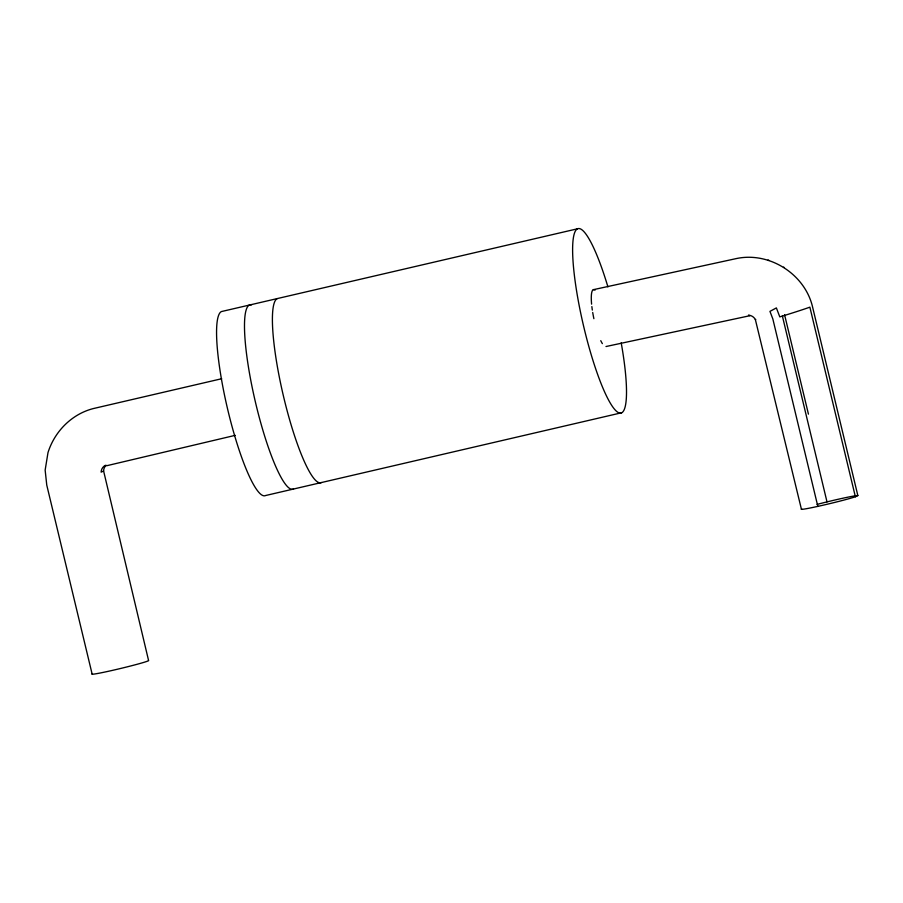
<?xml version="1.0" encoding="UTF-8"?>
<svg xmlns="http://www.w3.org/2000/svg" width="903" height="903" viewBox="0 0 903 903"><rect width="100%" height="100%" fill="white"/><g stroke="black" fill="none" stroke-linecap="round" stroke-linejoin="round"><path stroke-width="1.35" d="M106.046 465.395A8.037 7.901 63.9 0 0 103.597 470.971L101.136 472.167A8.037 7.901 63.9 0 1 105.256 465.384L106.96 465.666L235.22 435.348M593.373 289.671L736.645 258.506C769.243 251.689 804.189 273.688 812.328 305.959L857.85 495.578L855.389 496.785A29.133 1.174 -13.5 0 1 821.301 505.601A29.133 1.174 -13.5 0 1 801.729 508.942M605.992 346.526L749.829 315.723L748.463 315.192A8.217 8.048 65.4 0 1 755.36 319.549L755.743 319.459M577.468 228.798L221.427 311.558A94.668 16.751 76.9 0 0 228.087 411.091A94.668 16.751 76.9 0 0 265.595 495.521L621.636 412.75M221.675 378.729L93.167 408.607C71.63 414.184 54.598 431.532 47.994 452.595L45.15 470.113L46.753 485.058L92.162 674.202M783.477 267.153L784.267 267.502M768.035 259.996L769.096 260.482M755.36 319.549L801.446 509.326M855.389 496.785L809.867 307.144A29.178 0.79 -17.2 0 1 779.797 316.885L776.377 307.912L769.954 311.377L772.844 318.973L817.836 506.38M784.56 314.662L808.445 414.15M782.359 315.937L827.001 501.887M103.597 470.971L148.566 660.465A29.133 1.174 -13.5 0 1 119.298 668.784A29.133 1.174 -13.5 0 1 92.433 673.819M321.445 482.541A94.668 16.751 76.9 0 1 283.926 398.11A94.668 16.751 76.9 0 1 277.277 298.577M621.196 342.824A94.668 16.751 76.9 0 1 608.024 399.013A94.668 16.751 76.9 0 1 572.615 249.838A94.668 16.751 76.9 0 1 607.911 286.872M293.52 489.031A94.668 16.751 76.9 0 1 254.601 398.562A94.668 16.751 76.9 0 1 251.553 304.875M817.08 504.393A29.133 1.174 -13.5 0 1 855.254 495.803M856.202 495.668A29.133 1.174 -13.5 0 1 857.85 495.578M602.369 343.625A29.133 5.802 77.7 0 1 600.766 340.668M593.881 318.68A29.133 5.802 77.7 0 1 592.707 312.494M592.323 310.09A29.133 5.802 77.7 0 1 591.86 306.58M591.6 304.142A29.133 5.802 77.7 0 1 595.021 290.168"/></g></svg>
